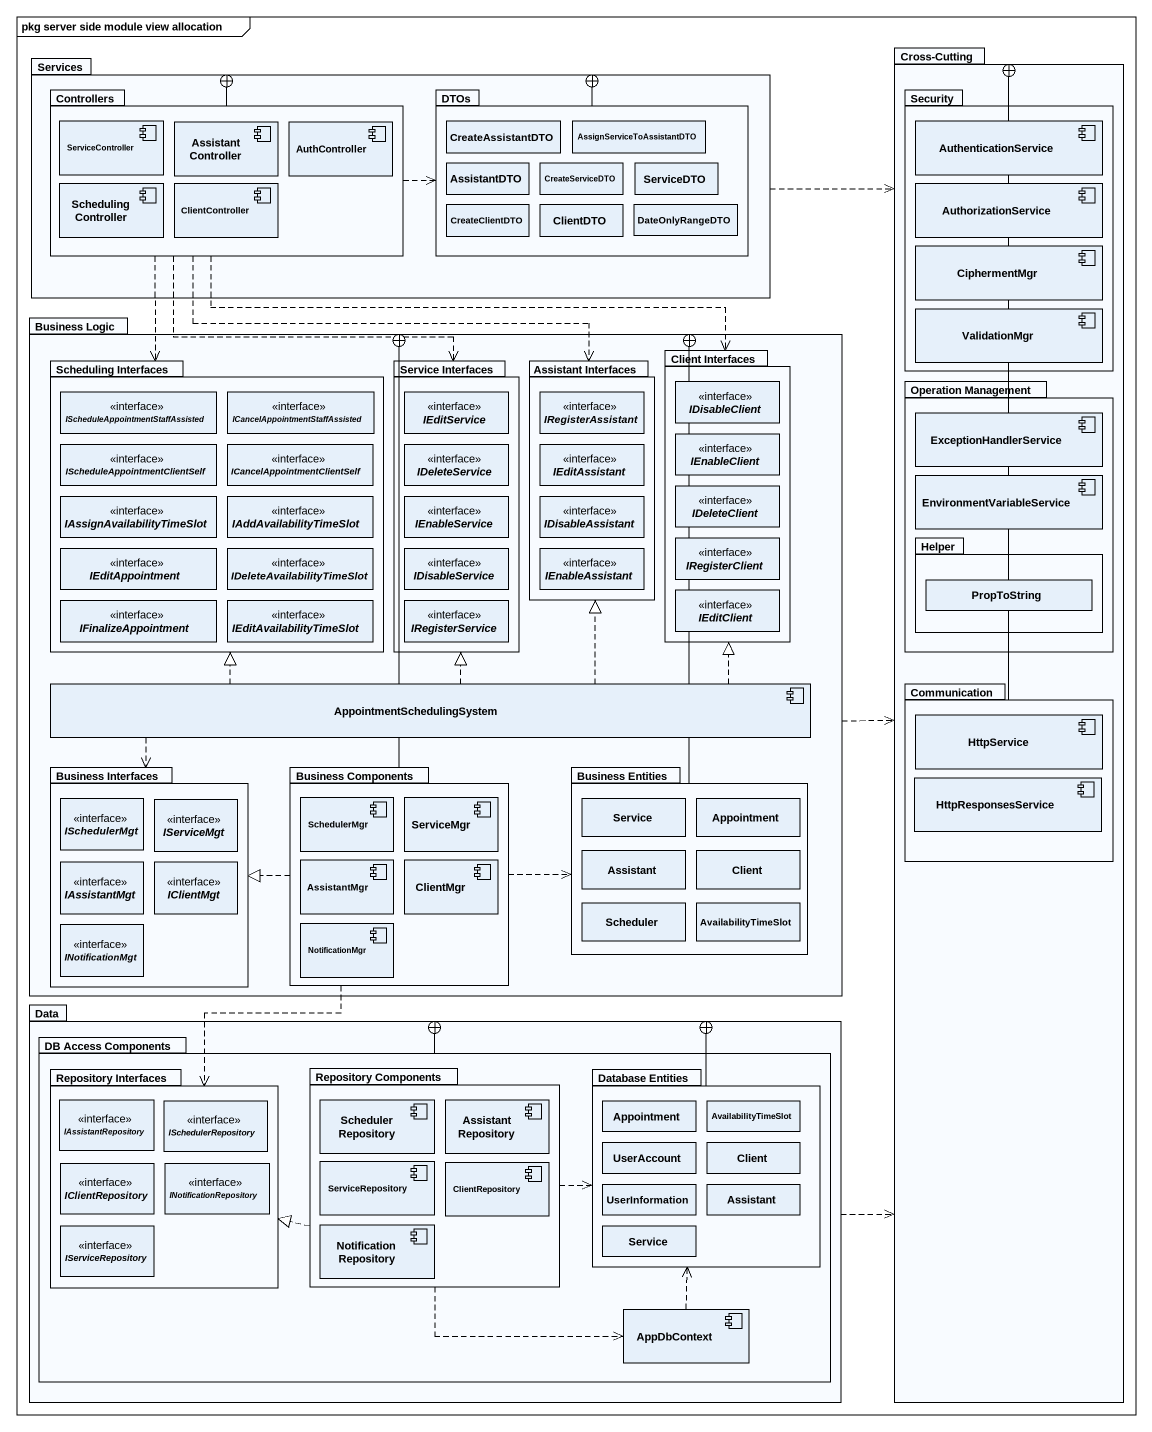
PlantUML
@startuml
mainframe pkg server side module view allocation
allowmixing
hide circle
hide empty members
package Services {
  package Controllers {
    component ServiceController
    component AssistantController
    component AuthController
    component SchedulingController
    component ClientController
  }
  package DTOs {
    class CreateAssistantDTO
    class AssignServiceToAssistantDTO
    class AssistantDTO
    class CreateServiceDTO
    class ServiceDTO
    class CreateClientDTO
    class ClientDTO
    class DateOnlyRangeDTO
  }
}
package "Cross-Cutting" as Cross_Cutting {
  package Security {
    component AuthenticationService
    component AuthorizationService
    component CiphermentMgr
    component ValidationMgr
  }
  package "Operation Management" as Operation_Management {
    component ExceptionHandlerService
    component EnvironmentVariableService
    package Helper {
      class PropToString
    }
  }
  package Communication {
    component HttpService
    component HttpResponsesService
  }
}
package "Business Logic" as Business_Logic {
  package "Scheduling Interfaces" as Scheduling_Interfaces {
    interface "IScheduleAppointmentStaffAssisted" as IScheduleAppointmentStaffAss
    interface "ICancelAppointmentStaffAssisted" as ICancelAppointmentStaffAssis
    interface "IScheduleAppointmentClientSelf" as IScheduleAppointmentClientSe
    interface ICancelAppointmentClientSelf
    interface IAssignAvailabilityTimeSlot
    interface IAddAvailabilityTimeSlot
    interface IEditAppointment
    interface IDeleteAvailabilityTimeSlot
    interface IFinalizeAppointment
    interface IEditAvailabilityTimeSlot
  }
  package "Service Interfaces" as Service_Interfaces {
    interface IEditService
    interface IDeleteService
    interface IEnableService
    interface IDisableService
    interface IRegisterService
  }
  package "Assistant Interfaces" as Assistant_Interfaces {
    interface IRegisterAssistant
    interface IEditAssistant
    interface IDisableAssistant
    interface IEnableAssistant
  }
  package "Client Interfaces" as Client_Interfaces {
    interface IDisableClient
    interface IEnableClient
    interface IDeleteClient
    interface IRegisterClient
    interface IEditClient
  }
  component AppointmentSchedulingSystem
  package "Business Interfaces" as Business_Interfaces {
    interface ISchedulerMgt
    interface IServiceMgt
    interface IAssistantMgt
    interface IClientMgt
    interface INotificationMgt
  }
  package "Business Components" as Business_Components {
    component SchedulerMgr
    component ServiceMgr
    component AssistantMgr
    component ClientMgr
    component NotificationMgr
  }
  package "Business Entities" as Business_Entities {
    class Service
    class Appointment
    class Assistant
    class Client
    class Scheduler
    class AvailabilityTimeSlot
  }
}
package Data {
  package "DB Access Components" as DB_Access_Components {
    package "Repository Interfaces" as Repository_Interfaces {
      interface IAssistantRepository
      interface ISchedulerRepository
      interface IClientRepository
      interface INotificationRepository
      interface IServiceRepository
    }
    package "Repository Components" as Repository_Components {
      component SchedulerRepository
      component AssistantRepository
      component ServiceRepository
      component ClientRepository
      component NotificationRepository
    }
    package "Database Entities" as Database_Entities {
      class "Appointment" as Appointment_2
      class "AvailabilityTimeSlot" as AvailabilityTimeSlot_2
      class UserAccount
      class "Client" as Client_2
      class UserInformation
      class "Assistant" as Assistant_2
      class "Service" as Service_2
    }
    component AppDbContext
  }
}
Services ..> Cross_Cutting
Controllers -right-+ Services
Controllers .right.> DTOs
Controllers ..> Scheduling_Interfaces
Controllers ..> Service_Interfaces
Controllers ..> Assistant_Interfaces
Controllers ..> Client_Interfaces
DTOs -left-+ Services
Security --+ Cross_Cutting
Business_Logic .right.> Cross_Cutting
Operation_Management --+ Cross_Cutting
Helper --+ Cross_Cutting
AppointmentSchedulingSystem .up.|> Scheduling_Interfaces
AppointmentSchedulingSystem .up.|> Service_Interfaces
AppointmentSchedulingSystem .up.|> Assistant_Interfaces
AppointmentSchedulingSystem .up.|> Client_Interfaces
AppointmentSchedulingSystem .left.> Business_Interfaces
Communication -up-+ Cross_Cutting
Business_Components -up-+ Business_Logic
Business_Components .left.|> Business_Interfaces
Business_Components .right.> Business_Entities
Business_Components ..> Repository_Interfaces
Business_Entities -up-+ Business_Logic
Data .up.> Cross_Cutting
DB_Access_Components -up-+ Data
Repository_Components .left.|> Repository_Interfaces
Repository_Components .right.> Database_Entities
Repository_Components ..> AppDbContext
Database_Entities -left-+ Data
AppDbContext .up.> Database_Entities
@enduml
